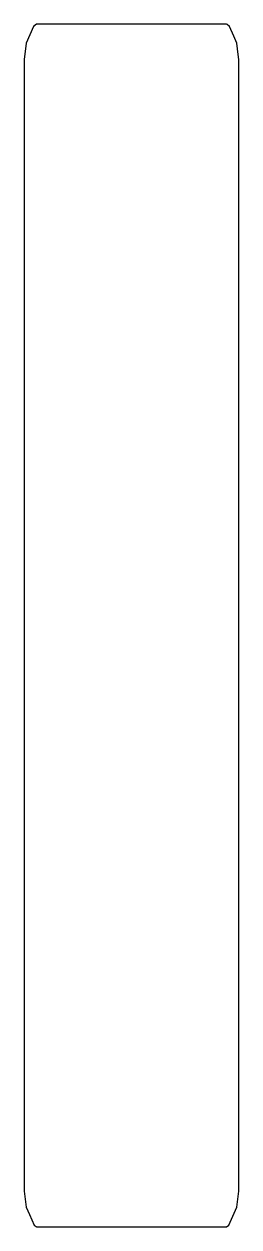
# Model space of a CAD drawing. Header units: metres. Extents: x 3.8 to 14.6, y -3.1 to 57.8.
import ezdxf

# ---------------------------------------------------------------- set-up
doc = ezdxf.new("R2010")
doc.units = ezdxf.units.M

msp = doc.modelspace()

# ---------------------------------------------------------------- linework, layer by layer
for p, q in [((4.243, 57.677), (3.882, 56.831)), ((4.4, 57.8), (4.243, 57.677)), ((5.099, 57.8), (4.4, 57.8)), ((14, 57.8), (5.099, 57.8)), ((14.03, 57.776), (14, 57.8)), ((14.157, 57.677), (14.03, 57.776)), ((14.367, 57.185), (14.157, 57.677)), ((3.882, 56.831), (3.77, 56)), ((14.518, 56.831), (14.367, 57.185)), ((14.595, 56.263), (14.518, 56.831)), ((14.63, 56), (14.595, 56.263)), ((14.595, 56.263), (14.595, 56.263)), ((3.77, 56), (3.77, 47.223)), ((14.63, 53.324), (14.63, 56)), ((14.63, 44.548), (14.63, 53.324)), ((3.77, 47.223), (3.77, 44.548)), ((3.77, 44.548), (3.77, 35.771)), ((14.63, 41.872), (14.63, 44.548)), ((14.63, 33.095), (14.63, 41.872)), ((3.77, 35.771), (3.77, 33.095)), ((3.77, 33.095), (3.77, 24.318)), ((14.63, 30.419), (14.63, 33.095)), ((14.63, 21.643), (14.63, 30.419)), ((3.77, 24.318), (3.77, 21.643)), ((3.77, 21.643), (3.77, 12.866)), ((14.63, 18.967), (14.63, 21.643)), ((14.63, 10.19), (14.63, 18.967)), ((3.77, 12.866), (3.77, 10.19)), ((3.77, 10.19), (3.77, 1.413)), ((14.63, 7.515), (14.63, 10.19)), ((14.63, -1.262), (14.63, 7.515)), ((3.77, 1.413), (3.77, -1.262)), ((3.77, -1.262), (3.807, -1.528)), ((3.807, -1.528), (3.882, -2.071)), ((14.518, -2.071), (14.63, -1.262)), ((3.882, -2.071), (4.044, -2.441)), ((14.117, -2.985), (14.518, -2.071)), ((4.044, -2.441), (4.283, -2.985)), ((4.283, -2.985), (4.378, -3.058)), ((14, -3.075), (14.117, -2.985)), ((4.378, -3.058), (4.4, -3.075)), ((4.4, -3.075), (13.504, -3.075)), ((13.504, -3.075), (14, -3.075))]:
    msp.add_line(p, q)

doc.saveas('drawing.dxf')
